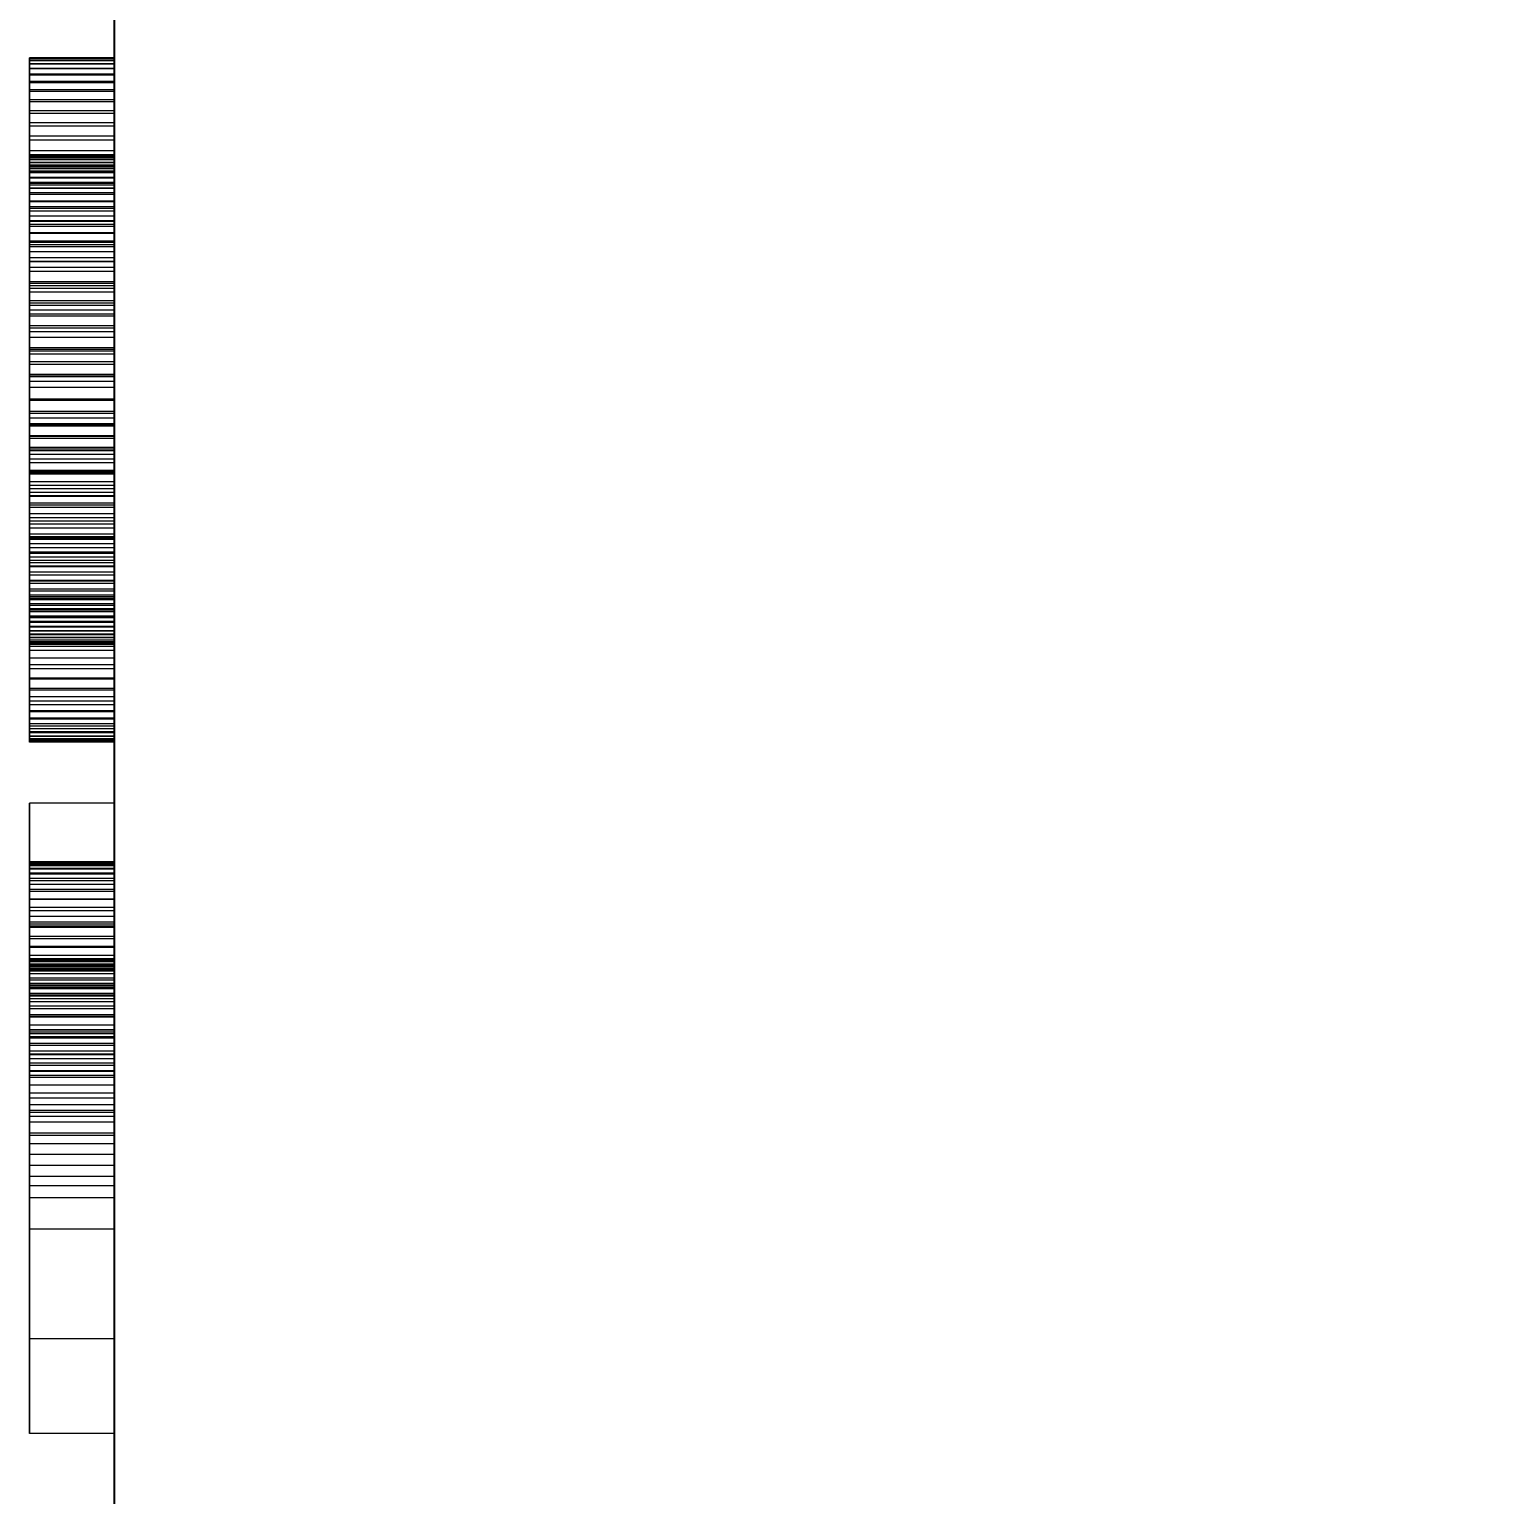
# Model space of a CAD drawing. Header units: millimetres. Extents: x 18 to 1043, y 90 to 420.
# Drawn here: x 272.492 to 275.938, y 167.679 to 171.114 of the extents above; entities that cross this region are included whole.
import ezdxf

# ---------------------------------------------------------------- set-up
doc = ezdxf.new("R2010")
doc.units = ezdxf.units.MM
doc.linetypes.add('WP_HIDDEN', pattern=[2.3, 1.5, -0.8])
for name, color, linetype, lineweight in [('DIMENSIONS', 7, 'CONTINUOUS', 18), ('HIDDEN', 7, 'WP_HIDDEN', 13), ('VISIBLE', 7, 'CONTINUOUS', 25)]:
    doc.layers.add(name, color=color, linetype=linetype, lineweight=lineweight)
doc.styles.add('CJK', font='Arial Unicode.ttf')
doc.styles.add('OpenSansCondensed-Light', font='OpenSansCondensed-Light.ttf')
doc.dimstyles.new('EZDXF', dxfattribs={"dimtxt": 0.25, "dimasz": 0.175, "dimexe": 0.375, "dimexo": 0.125, "dimgap": 0.1, "dimtad": 1, "dimlfac": 100, "dimzin": 12, "dimdsep": 46, "dimtxsty": 'OpenSansCondensed-Light', "dimblk": 'ARCHTICK', "dimcen": 2.5, "dimazin": 3, "dimtfac": 0.5, "dimtmove": 2, "dimatfit": 3})

# ---------------------------------------------------------------- blocks, each defined once
blk = doc.blocks.new('_ARCHTICK')
at = {"color": 0, "linetype": 'BYBLOCK', "const_width": 0.15}
blk.add_lwpolyline([(-0.5, -0.5), (0.5, 0.5)], dxfattribs=at)

msp = doc.modelspace()

# ---------------------------------------------------------------- linework, layer by layer
at = {"layer": 'HIDDEN', "ltscale": 1.538462}
for p, q in [((272.69231, 171.0472), (272.49231, 171.0472)), ((272.49231, 171.0472), (272.49231, 171.04567)), ((272.49231, 171.04559), (272.49231, 171.0472)), ((272.69231, 171.04567), (272.49231, 171.04567)), ((272.49231, 171.04567), (272.49231, 171.04108)), ((272.69231, 171.04559), (272.49231, 171.04559)), ((272.49231, 171.04076), (272.49231, 171.04559)), ((272.69231, 171.04108), (272.49231, 171.04108)), ((272.49231, 171.04108), (272.49231, 171.03344)), ((272.69231, 171.04076), (272.49231, 171.04076)), ((272.49231, 171.03272), (272.49231, 171.04076)), ((272.69231, 171.03344), (272.49231, 171.03344)), ((272.49231, 171.03344), (272.49231, 171.02274)), ((272.69231, 171.03272), (272.49231, 171.03272)), ((272.49231, 171.02146), (272.49231, 171.03272)), ((272.69231, 171.0472), (272.69231, 171.04567)), ((272.69231, 171.04559), (272.69231, 171.0472)), ((272.69231, 171.04567), (272.69231, 171.04108)), ((272.69231, 171.04076), (272.69231, 171.04559)), ((272.69231, 171.04108), (272.69231, 171.03344)), ((272.69231, 171.03272), (272.69231, 171.04076)), ((272.69231, 171.03344), (272.69231, 171.02274)), ((272.69231, 171.02146), (272.69231, 171.03272)), ((272.69231, 171.02274), (272.49231, 171.02274)), ((272.49231, 171.02274), (272.49231, 171.00899)), ((272.69231, 171.02146), (272.49231, 171.02146)), ((272.49231, 171.00698), (272.49231, 171.02146)), ((272.69231, 171.00899), (272.49231, 171.00899)), ((272.49231, 171.00899), (272.49231, 170.99218)), ((272.69231, 171.00698), (272.49231, 171.00698)), ((272.49231, 170.98928), (272.49231, 171.00698)), ((272.69231, 170.99218), (272.49231, 170.99218)), ((272.49231, 170.99218), (272.49231, 170.97231)), ((272.69231, 171.02274), (272.69231, 171.00899)), ((272.69231, 171.00698), (272.69231, 171.02146)), ((272.69231, 171.00899), (272.69231, 170.99218)), ((272.69231, 170.98928), (272.69231, 171.00698)), ((272.69231, 170.99218), (272.69231, 170.97231)), ((272.69231, 170.98928), (272.49231, 170.98928)), ((272.49231, 170.96837), (272.49231, 170.98928)), ((272.69231, 170.97231), (272.49231, 170.97231)), ((272.49231, 170.97231), (272.49231, 170.94938)), ((272.69231, 170.96837), (272.49231, 170.96837)), ((272.49231, 170.94423), (272.49231, 170.96837)), ((272.69231, 170.96837), (272.69231, 170.98928)), ((272.69231, 170.97231), (272.69231, 170.94938)), ((272.69231, 170.94423), (272.69231, 170.96837)), ((272.69231, 170.94938), (272.49231, 170.94938)), ((272.49231, 170.94938), (272.49231, 170.92354)), ((272.69231, 170.94423), (272.49231, 170.94423)), ((272.49231, 170.91715), (272.49231, 170.94423)), ((272.69231, 170.92354), (272.49231, 170.92354)), ((272.49231, 170.92354), (272.49231, 170.89493)), ((272.69231, 170.94938), (272.69231, 170.92354)), ((272.69231, 170.91715), (272.69231, 170.94423)), ((272.69231, 170.92354), (272.69231, 170.89493)), ((272.69231, 170.91715), (272.49231, 170.91715)), ((272.49231, 170.88739), (272.49231, 170.91715)), ((272.69231, 170.89493), (272.49231, 170.89493)), ((272.49231, 170.89493), (272.49231, 170.86355)), ((272.69231, 170.88739), (272.49231, 170.88739)), ((272.49231, 170.85494), (272.49231, 170.88739)), ((272.69231, 170.88739), (272.69231, 170.91715)), ((272.69231, 170.89493), (272.69231, 170.86355)), ((272.69231, 170.85494), (272.69231, 170.88739)), ((272.69231, 170.86355), (272.49231, 170.86355)), ((272.49231, 170.86355), (272.49231, 170.8294)), ((272.69231, 170.85494), (272.49231, 170.85494)), ((272.49231, 170.81982), (272.49231, 170.85494)), ((272.69231, 170.86355), (272.69231, 170.8294)), ((272.69231, 170.81982), (272.69231, 170.85494)), ((272.69231, 170.8294), (272.49231, 170.8294)), ((272.49231, 170.8294), (272.49231, 170.79248)), ((272.49231, 170.78201), (272.49231, 170.81982)), ((272.69231, 170.81982), (272.49231, 170.81982)), ((272.49231, 170.81731), (272.49231, 170.81839)), ((272.49231, 170.81839), (272.49231, 170.81776)), ((272.69231, 170.81839), (272.49231, 170.81839)), ((272.49231, 170.81776), (272.49231, 170.81586)), ((272.69231, 170.81776), (272.49231, 170.81776)), ((272.49231, 170.81406), (272.49231, 170.81731)), ((272.69231, 170.81731), (272.49231, 170.81731)), ((272.69231, 170.8294), (272.69231, 170.79248)), ((272.69231, 170.78201), (272.69231, 170.81982)), ((272.69231, 170.81731), (272.69231, 170.81839)), ((272.69231, 170.81839), (272.69231, 170.81776)), ((272.69231, 170.81776), (272.69231, 170.81586)), ((272.69231, 170.81406), (272.69231, 170.81731)), ((272.49231, 170.81586), (272.49231, 170.8127)), ((272.69231, 170.81586), (272.49231, 170.81586)), ((272.49231, 170.80866), (272.49231, 170.81406)), ((272.69231, 170.81406), (272.49231, 170.81406)), ((272.49231, 170.8127), (272.49231, 170.80827)), ((272.69231, 170.8127), (272.49231, 170.8127)), ((272.49231, 170.80109), (272.49231, 170.80866)), ((272.69231, 170.80866), (272.49231, 170.80866)), ((272.49231, 170.80827), (272.49231, 170.80258)), ((272.69231, 170.80827), (272.49231, 170.80827)), ((272.49231, 170.80258), (272.49231, 170.79562)), ((272.69231, 170.80258), (272.49231, 170.80258)), ((272.49231, 170.79135), (272.49231, 170.80109)), ((272.69231, 170.80109), (272.49231, 170.80109)), ((272.49231, 170.79562), (272.49231, 170.7874)), ((272.69231, 170.79562), (272.49231, 170.79562)), ((272.69231, 170.79248), (272.49231, 170.79248)), ((272.49231, 170.79248), (272.49231, 170.75278)), ((272.49231, 170.77946), (272.49231, 170.79135)), ((272.69231, 170.79135), (272.49231, 170.79135)), ((272.49231, 170.7874), (272.49231, 170.77792)), ((272.69231, 170.7874), (272.49231, 170.7874)), ((272.69231, 170.81586), (272.69231, 170.8127)), ((272.69231, 170.80866), (272.69231, 170.81406)), ((272.69231, 170.8127), (272.69231, 170.80827)), ((272.69231, 170.80109), (272.69231, 170.80866)), ((272.69231, 170.80827), (272.69231, 170.80258)), ((272.69231, 170.80258), (272.69231, 170.79562)), ((272.69231, 170.79135), (272.69231, 170.80109)), ((272.69231, 170.79562), (272.69231, 170.7874)), ((272.69231, 170.79248), (272.69231, 170.75278)), ((272.69231, 170.77946), (272.69231, 170.79135)), ((272.69231, 170.7874), (272.69231, 170.77792)), ((272.49231, 170.74152), (272.49231, 170.78201)), ((272.69231, 170.78201), (272.49231, 170.78201)), ((272.49231, 170.7654), (272.49231, 170.77946)), ((272.69231, 170.77946), (272.49231, 170.77946)), ((272.49231, 170.77792), (272.49231, 170.76717)), ((272.69231, 170.77792), (272.49231, 170.77792)), ((272.49231, 170.76717), (272.49231, 170.75515)), ((272.69231, 170.76717), (272.49231, 170.76717)), ((272.49231, 170.74917), (272.49231, 170.7654)), ((272.69231, 170.7654), (272.49231, 170.7654)), ((272.49231, 170.75515), (272.49231, 170.74187)), ((272.69231, 170.75515), (272.49231, 170.75515)), ((272.69231, 170.75278), (272.49231, 170.75278)), ((272.49231, 170.75278), (272.49231, 170.71032)), ((272.49231, 170.73087), (272.49231, 170.74917)), ((272.69231, 170.74917), (272.49231, 170.74917)), ((272.69231, 170.74152), (272.69231, 170.78201)), ((272.69231, 170.7654), (272.69231, 170.77946)), ((272.69231, 170.77792), (272.69231, 170.76717)), ((272.69231, 170.76717), (272.69231, 170.75515)), ((272.69231, 170.74917), (272.69231, 170.7654)), ((272.69231, 170.75515), (272.69231, 170.74187)), ((272.69231, 170.75278), (272.69231, 170.71032)), ((272.69231, 170.73087), (272.69231, 170.74917)), ((272.49231, 170.74187), (272.49231, 170.72733)), ((272.69231, 170.74187), (272.49231, 170.74187)), ((272.49231, 170.69835), (272.49231, 170.74152)), ((272.69231, 170.74152), (272.49231, 170.74152)), ((272.49231, 170.71056), (272.49231, 170.73087)), ((272.69231, 170.73087), (272.49231, 170.73087)), ((272.49231, 170.72733), (272.49231, 170.71152)), ((272.69231, 170.72733), (272.49231, 170.72733)), ((272.69231, 170.74187), (272.69231, 170.72733)), ((272.69231, 170.69835), (272.69231, 170.74152)), ((272.69231, 170.71056), (272.69231, 170.73087)), ((272.69231, 170.72733), (272.69231, 170.71152)), ((272.49231, 170.71152), (272.49231, 170.69445)), ((272.69231, 170.71152), (272.49231, 170.71152)), ((272.49231, 170.68825), (272.49231, 170.71056)), ((272.69231, 170.71056), (272.49231, 170.71056)), ((272.69231, 170.71032), (272.49231, 170.71032)), ((272.49231, 170.71032), (272.49231, 170.66509)), ((272.49231, 170.6525), (272.49231, 170.69835)), ((272.69231, 170.69835), (272.49231, 170.69835)), ((272.49231, 170.69445), (272.49231, 170.67611)), ((272.69231, 170.69445), (272.49231, 170.69445)), ((272.49231, 170.66394), (272.49231, 170.68825)), ((272.69231, 170.68825), (272.49231, 170.68825)), ((272.69231, 170.71152), (272.69231, 170.69445)), ((272.69231, 170.68825), (272.69231, 170.71056)), ((272.69231, 170.71032), (272.69231, 170.66509)), ((272.69231, 170.6525), (272.69231, 170.69835)), ((272.69231, 170.69445), (272.69231, 170.67611)), ((272.69231, 170.66394), (272.69231, 170.68825)), ((272.49231, 170.67611), (272.49231, 170.65651)), ((272.69231, 170.67611), (272.49231, 170.67611)), ((272.69231, 170.66509), (272.49231, 170.66509)), ((272.49231, 170.66509), (272.49231, 170.61775)), ((272.49231, 170.63763), (272.49231, 170.66394)), ((272.69231, 170.66394), (272.49231, 170.66394)), ((272.49231, 170.65651), (272.49231, 170.63592)), ((272.69231, 170.65651), (272.49231, 170.65651)), ((272.49231, 170.60485), (272.49231, 170.6525)), ((272.69231, 170.6525), (272.49231, 170.6525)), ((272.69231, 170.67611), (272.69231, 170.65651)), ((272.69231, 170.66509), (272.69231, 170.61775)), ((272.69231, 170.63763), (272.69231, 170.66394)), ((272.69231, 170.65651), (272.69231, 170.63592)), ((272.69231, 170.60485), (272.69231, 170.6525)), ((272.49231, 170.60931), (272.49231, 170.63763)), ((272.69231, 170.63763), (272.49231, 170.63763)), ((272.49231, 170.63592), (272.49231, 170.61465)), ((272.69231, 170.63592), (272.49231, 170.63592)), ((272.69231, 170.61775), (272.49231, 170.61775)), ((272.49231, 170.61775), (272.49231, 170.56899)), ((272.49231, 170.61465), (272.49231, 170.59268)), ((272.69231, 170.61465), (272.49231, 170.61465)), ((272.69231, 170.60931), (272.69231, 170.63763)), ((272.69231, 170.63592), (272.69231, 170.61465)), ((272.69231, 170.61775), (272.69231, 170.56899)), ((272.69231, 170.61465), (272.69231, 170.59268)), ((272.49231, 170.579), (272.49231, 170.60931)), ((272.69231, 170.60931), (272.49231, 170.60931)), ((272.49231, 170.55626), (272.49231, 170.60485)), ((272.69231, 170.60485), (272.49231, 170.60485)), ((272.49231, 170.59268), (272.49231, 170.57002)), ((272.69231, 170.59268), (272.49231, 170.59268)), ((272.49231, 170.54668), (272.49231, 170.579)), ((272.69231, 170.579), (272.49231, 170.579)), ((272.69231, 170.579), (272.69231, 170.60931)), ((272.69231, 170.55626), (272.69231, 170.60485)), ((272.69231, 170.59268), (272.69231, 170.57002)), ((272.69231, 170.54668), (272.69231, 170.579)), ((272.49231, 170.57002), (272.49231, 170.54667)), ((272.69231, 170.57002), (272.49231, 170.57002)), ((272.69231, 170.56899), (272.49231, 170.56899)), ((272.49231, 170.56899), (272.49231, 170.51879)), ((272.49231, 170.50674), (272.49231, 170.55626)), ((272.69231, 170.55626), (272.49231, 170.55626)), ((272.49231, 170.51285), (272.49231, 170.54668)), ((272.69231, 170.54668), (272.49231, 170.54668)), ((272.49231, 170.54667), (272.49231, 170.52263)), ((272.69231, 170.54667), (272.49231, 170.54667)), ((272.69231, 170.57002), (272.69231, 170.54667)), ((272.69231, 170.56899), (272.69231, 170.51879)), ((272.69231, 170.50674), (272.69231, 170.55626)), ((272.69231, 170.51285), (272.69231, 170.54668)), ((272.69231, 170.54667), (272.69231, 170.52263)), ((272.49231, 170.52263), (272.49231, 170.49789)), ((272.69231, 170.52263), (272.49231, 170.52263)), ((272.69231, 170.51879), (272.49231, 170.51879)), ((272.49231, 170.51879), (272.49231, 170.46717)), ((272.49231, 170.478), (272.49231, 170.51285)), ((272.69231, 170.51285), (272.49231, 170.51285)), ((272.69231, 170.52263), (272.69231, 170.49789)), ((272.69231, 170.51879), (272.69231, 170.46717)), ((272.69231, 170.478), (272.69231, 170.51285)), ((272.49231, 170.4563), (272.49231, 170.50674)), ((272.69231, 170.50674), (272.49231, 170.50674)), ((272.49231, 170.49789), (272.49231, 170.47246)), ((272.69231, 170.49789), (272.49231, 170.49789)), ((272.49231, 170.44213), (272.49231, 170.478)), ((272.69231, 170.478), (272.49231, 170.478)), ((272.69231, 170.4563), (272.69231, 170.50674)), ((272.69231, 170.49789), (272.69231, 170.47246)), ((272.69231, 170.44213), (272.69231, 170.478)), ((272.49231, 170.47246), (272.49231, 170.44633)), ((272.69231, 170.47246), (272.49231, 170.47246)), ((272.69231, 170.46717), (272.49231, 170.46717)), ((272.49231, 170.46717), (272.49231, 170.41411)), ((272.49231, 170.40492), (272.49231, 170.4563)), ((272.69231, 170.4563), (272.49231, 170.4563)), ((272.49231, 170.44633), (272.49231, 170.41952)), ((272.69231, 170.44633), (272.49231, 170.44633)), ((272.49231, 170.40525), (272.49231, 170.44213)), ((272.69231, 170.44213), (272.49231, 170.44213)), ((272.69231, 170.47246), (272.69231, 170.44633)), ((272.69231, 170.46717), (272.69231, 170.41411)), ((272.69231, 170.40492), (272.69231, 170.4563)), ((272.69231, 170.44633), (272.69231, 170.41952)), ((272.69231, 170.40525), (272.69231, 170.44213)), ((272.49231, 170.41952), (272.49231, 170.39201)), ((272.69231, 170.41952), (272.49231, 170.41952)), ((272.69231, 170.41411), (272.49231, 170.41411)), ((272.49231, 170.41411), (272.49231, 170.35963)), ((272.49231, 170.36734), (272.49231, 170.40525)), ((272.69231, 170.40525), (272.49231, 170.40525)), ((272.49231, 170.35262), (272.49231, 170.40492)), ((272.69231, 170.40492), (272.49231, 170.40492)), ((272.69231, 170.41952), (272.69231, 170.39201)), ((272.69231, 170.41411), (272.69231, 170.35963)), ((272.69231, 170.36734), (272.69231, 170.40525)), ((272.69231, 170.35262), (272.69231, 170.40492)), ((272.49231, 170.39201), (272.49231, 170.36381)), ((272.69231, 170.39201), (272.49231, 170.39201)), ((272.69231, 170.39201), (272.69231, 170.36381)), ((272.49231, 170.32842), (272.49231, 170.36734)), ((272.69231, 170.36734), (272.49231, 170.36734)), ((272.49231, 170.36381), (272.49231, 170.33492)), ((272.69231, 170.36381), (272.49231, 170.36381)), ((272.69231, 170.35963), (272.49231, 170.35963)), ((272.49231, 170.35963), (272.49231, 170.30371)), ((272.49231, 170.29939), (272.49231, 170.35262)), ((272.69231, 170.35262), (272.49231, 170.35262)), ((272.49231, 170.33492), (272.49231, 170.30533)), ((272.69231, 170.33492), (272.49231, 170.33492)), ((272.69231, 170.32842), (272.69231, 170.36734)), ((272.69231, 170.36381), (272.69231, 170.33492)), ((272.69231, 170.35963), (272.69231, 170.30371)), ((272.69231, 170.29939), (272.69231, 170.35262)), ((272.69231, 170.33492), (272.69231, 170.30533)), ((272.49231, 170.28847), (272.49231, 170.32842)), ((272.69231, 170.32842), (272.49231, 170.32842)), ((272.49231, 170.30533), (272.49231, 170.27505)), ((272.69231, 170.30533), (272.49231, 170.30533)), ((272.69231, 170.30371), (272.49231, 170.30371)), ((272.49231, 170.30371), (272.49231, 170.24637)), ((272.69231, 170.28847), (272.69231, 170.32842)), ((272.69231, 170.30533), (272.69231, 170.27505)), ((272.69231, 170.30371), (272.69231, 170.24637)), ((272.49231, 170.24522), (272.49231, 170.29939)), ((272.69231, 170.29939), (272.49231, 170.29939)), ((272.49231, 170.24751), (272.49231, 170.28847)), ((272.69231, 170.28847), (272.49231, 170.28847)), ((272.49231, 170.27505), (272.49231, 170.24408)), ((272.69231, 170.27505), (272.49231, 170.27505)), ((272.69231, 170.24522), (272.69231, 170.29939)), ((272.69231, 170.24751), (272.69231, 170.28847)), ((272.69231, 170.27505), (272.69231, 170.24408)), ((272.49231, 170.21831), (272.49231, 170.24751)), ((272.69231, 170.24751), (272.49231, 170.24751)), ((272.69231, 170.24637), (272.49231, 170.24637)), ((272.49231, 170.24637), (272.49231, 170.20254)), ((272.49231, 170.1868), (272.49231, 170.24522)), ((272.69231, 170.24522), (272.49231, 170.24522)), ((272.49231, 170.24408), (272.49231, 170.21366)), ((272.69231, 170.24408), (272.49231, 170.24408)), ((272.69231, 170.21831), (272.69231, 170.24751)), ((272.69231, 170.24637), (272.69231, 170.20254)), ((272.69231, 170.1868), (272.69231, 170.24522)), ((272.69231, 170.24408), (272.69231, 170.21366)), ((272.49231, 170.18962), (272.49231, 170.21831)), ((272.69231, 170.21831), (272.49231, 170.21831)), ((272.49231, 170.21366), (272.49231, 170.18388)), ((272.69231, 170.21366), (272.49231, 170.21366)), ((272.69231, 170.20254), (272.49231, 170.20254)), ((272.49231, 170.20254), (272.49231, 170.15974)), ((272.69231, 170.18962), (272.69231, 170.21831)), ((272.69231, 170.21366), (272.69231, 170.18388)), ((272.69231, 170.20254), (272.69231, 170.15974)), ((272.49231, 170.16145), (272.49231, 170.18962)), ((272.69231, 170.18962), (272.49231, 170.18962)), ((272.49231, 170.12996), (272.49231, 170.1868)), ((272.69231, 170.1868), (272.49231, 170.1868)), ((272.49231, 170.18388), (272.49231, 170.15476)), ((272.69231, 170.18388), (272.49231, 170.18388)), ((272.69231, 170.16145), (272.69231, 170.18962)), ((272.69231, 170.12996), (272.69231, 170.1868)), ((272.69231, 170.18388), (272.69231, 170.15476)), ((272.49231, 170.13378), (272.49231, 170.16145)), ((272.69231, 170.16145), (272.49231, 170.16145)), ((272.69231, 170.15974), (272.49231, 170.15974)), ((272.49231, 170.15974), (272.49231, 170.11796)), ((272.49231, 170.15476), (272.49231, 170.12628)), ((272.69231, 170.15476), (272.49231, 170.15476)), ((272.49231, 170.10664), (272.49231, 170.13378)), ((272.69231, 170.13378), (272.49231, 170.13378)), ((272.49231, 170.07469), (272.49231, 170.12996)), ((272.69231, 170.12996), (272.49231, 170.12996)), ((272.69231, 170.13378), (272.69231, 170.16145)), ((272.69231, 170.15974), (272.69231, 170.11796)), ((272.69231, 170.15476), (272.69231, 170.12628)), ((272.69231, 170.10664), (272.69231, 170.13378)), ((272.69231, 170.07469), (272.69231, 170.12996)), ((272.49231, 170.12628), (272.49231, 170.09845)), ((272.69231, 170.12628), (272.49231, 170.12628)), ((272.69231, 170.11796), (272.49231, 170.11796)), ((272.49231, 170.11796), (272.49231, 170.07719)), ((272.49231, 170.08001), (272.49231, 170.10664)), ((272.69231, 170.10664), (272.49231, 170.10664)), ((272.49231, 170.09845), (272.49231, 170.07126)), ((272.69231, 170.09845), (272.49231, 170.09845)), ((272.69231, 170.12628), (272.69231, 170.09845)), ((272.69231, 170.11796), (272.69231, 170.07719)), ((272.69231, 170.08001), (272.69231, 170.10664)), ((272.69231, 170.09845), (272.69231, 170.07126)), ((272.49231, 170.05389), (272.49231, 170.08001)), ((272.69231, 170.08001), (272.49231, 170.08001)), ((272.69231, 170.07719), (272.49231, 170.07719)), ((272.49231, 170.07719), (272.49231, 170.03744)), ((272.49231, 170.02099), (272.49231, 170.07469)), ((272.69231, 170.07469), (272.49231, 170.07469)), ((272.49231, 170.07126), (272.49231, 170.04473)), ((272.69231, 170.07126), (272.49231, 170.07126)), ((272.69231, 170.05389), (272.69231, 170.08001)), ((272.69231, 170.07719), (272.69231, 170.03744)), ((272.69231, 170.02099), (272.69231, 170.07469)), ((272.69231, 170.07126), (272.69231, 170.04473)), ((272.49231, 170.02828), (272.49231, 170.05389)), ((272.69231, 170.05389), (272.49231, 170.05389)), ((272.49231, 170.04473), (272.49231, 170.01884)), ((272.69231, 170.04473), (272.49231, 170.04473)), ((272.69231, 170.03744), (272.49231, 170.03744)), ((272.49231, 170.03744), (272.49231, 169.99872)), ((272.49231, 170.00319), (272.49231, 170.02828)), ((272.69231, 170.02828), (272.49231, 170.02828)), ((272.69231, 170.02828), (272.69231, 170.05389)), ((272.69231, 170.04473), (272.69231, 170.01884)), ((272.69231, 170.03744), (272.69231, 169.99872)), ((272.69231, 170.00319), (272.69231, 170.02828)), ((272.49231, 169.96886), (272.49231, 170.02099)), ((272.69231, 170.02099), (272.49231, 170.02099)), ((272.49231, 170.01884), (272.49231, 169.99361)), ((272.69231, 170.01884), (272.49231, 170.01884)), ((272.49231, 169.97861), (272.49231, 170.00319)), ((272.69231, 170.00319), (272.49231, 170.00319)), ((272.69231, 169.99872), (272.49231, 169.99872)), ((272.49231, 169.99872), (272.49231, 169.96101)), ((272.49231, 169.99361), (272.49231, 169.96902)), ((272.69231, 169.99361), (272.49231, 169.99361)), ((272.69231, 169.96886), (272.69231, 170.02099)), ((272.69231, 170.01884), (272.69231, 169.99361)), ((272.69231, 169.97861), (272.69231, 170.00319)), ((272.69231, 169.99872), (272.69231, 169.96101)), ((272.69231, 169.99361), (272.69231, 169.96902)), ((272.49231, 169.95455), (272.49231, 169.97861)), ((272.69231, 169.97861), (272.49231, 169.97861)), ((272.49231, 169.96902), (272.49231, 169.94507)), ((272.69231, 169.96902), (272.49231, 169.96902)), ((272.49231, 169.91831), (272.49231, 169.96886)), ((272.69231, 169.96886), (272.49231, 169.96886)), ((272.69231, 169.96101), (272.49231, 169.96101)), ((272.49231, 169.96101), (272.49231, 169.92432)), ((272.69231, 169.95455), (272.69231, 169.97861)), ((272.69231, 169.96902), (272.69231, 169.94507)), ((272.69231, 169.91831), (272.69231, 169.96886)), ((272.69231, 169.96101), (272.69231, 169.92432)), ((272.49231, 169.931), (272.49231, 169.95455)), ((272.69231, 169.95455), (272.49231, 169.95455)), ((272.49231, 169.94507), (272.49231, 169.92178)), ((272.69231, 169.94507), (272.49231, 169.94507)), ((272.49231, 169.90797), (272.49231, 169.931)), ((272.69231, 169.931), (272.49231, 169.931)), ((272.69231, 169.92432), (272.49231, 169.92432)), ((272.49231, 169.92432), (272.49231, 169.88865)), ((272.49231, 169.92178), (272.49231, 169.89913)), ((272.69231, 169.92178), (272.49231, 169.92178)), ((272.69231, 169.931), (272.69231, 169.95455)), ((272.69231, 169.94507), (272.69231, 169.92178)), ((272.69231, 169.90797), (272.69231, 169.931)), ((272.69231, 169.92432), (272.69231, 169.88865)), ((272.69231, 169.92178), (272.69231, 169.89913)), ((272.49231, 169.86933), (272.49231, 169.91831)), ((272.69231, 169.91831), (272.49231, 169.91831)), ((272.49231, 169.88545), (272.49231, 169.90797)), ((272.69231, 169.90797), (272.49231, 169.90797)), ((272.49231, 169.89913), (272.49231, 169.87713)), ((272.69231, 169.89913), (272.49231, 169.89913)), ((272.69231, 169.88865), (272.49231, 169.88865)), ((272.49231, 169.88865), (272.49231, 169.85399)), ((272.69231, 169.86933), (272.69231, 169.91831)), ((272.69231, 169.88545), (272.69231, 169.90797)), ((272.69231, 169.89913), (272.69231, 169.87713)), ((272.69231, 169.88865), (272.69231, 169.85399)), ((272.49231, 169.86344), (272.49231, 169.88545)), ((272.69231, 169.88545), (272.49231, 169.88545)), ((272.49231, 169.87713), (272.49231, 169.85578)), ((272.69231, 169.87713), (272.49231, 169.87713)), ((272.49231, 169.82192), (272.49231, 169.86933)), ((272.69231, 169.86933), (272.49231, 169.86933)), ((272.49231, 169.84195), (272.49231, 169.86344)), ((272.69231, 169.86344), (272.49231, 169.86344)), ((272.49231, 169.85578), (272.49231, 169.83508)), ((272.69231, 169.85578), (272.49231, 169.85578)), ((272.69231, 169.85399), (272.49231, 169.85399)), ((272.49231, 169.85399), (272.49231, 169.82036)), ((272.69231, 169.86344), (272.69231, 169.88545)), ((272.69231, 169.87713), (272.69231, 169.85578)), ((272.69231, 169.82192), (272.69231, 169.86933)), ((272.69231, 169.84195), (272.69231, 169.86344)), ((272.69231, 169.85578), (272.69231, 169.83508)), ((272.69231, 169.85399), (272.69231, 169.82036)), ((272.49231, 169.82137), (272.49231, 169.84195)), ((272.69231, 169.84195), (272.49231, 169.84195)), ((272.49231, 169.83508), (272.49231, 169.81534)), ((272.69231, 169.83508), (272.49231, 169.83508)), ((272.49231, 169.77672), (272.49231, 169.82192)), ((272.69231, 169.82192), (272.49231, 169.82192)), ((272.49231, 169.80213), (272.49231, 169.82137)), ((272.69231, 169.82137), (272.49231, 169.82137)), ((272.69231, 169.82036), (272.49231, 169.82036)), ((272.49231, 169.82036), (272.49231, 169.78775)), ((272.69231, 169.82137), (272.69231, 169.84195)), ((272.69231, 169.83508), (272.69231, 169.81534)), ((272.69231, 169.77672), (272.69231, 169.82192)), ((272.69231, 169.80213), (272.69231, 169.82137)), ((272.69231, 169.82036), (272.69231, 169.78775)), ((272.49231, 169.81534), (272.49231, 169.79687)), ((272.69231, 169.81534), (272.49231, 169.81534)), ((272.49231, 169.78421), (272.49231, 169.80213)), ((272.69231, 169.80213), (272.49231, 169.80213)), ((272.49231, 169.79687), (272.49231, 169.77968)), ((272.69231, 169.79687), (272.49231, 169.79687)), ((272.69231, 169.78775), (272.49231, 169.78775)), ((272.49231, 169.78775), (272.49231, 169.75615)), ((272.49231, 169.76762), (272.49231, 169.78421)), ((272.69231, 169.78421), (272.49231, 169.78421)), ((272.69231, 169.81534), (272.69231, 169.79687)), ((272.69231, 169.78421), (272.69231, 169.80213)), ((272.69231, 169.79687), (272.69231, 169.77968)), ((272.69231, 169.78775), (272.69231, 169.75615)), ((272.69231, 169.76762), (272.69231, 169.78421)), ((272.49231, 169.77968), (272.49231, 169.76376)), ((272.69231, 169.77968), (272.49231, 169.77968)), ((272.49231, 169.73433), (272.49231, 169.77672)), ((272.69231, 169.77672), (272.49231, 169.77672)), ((272.49231, 169.75235), (272.49231, 169.76762)), ((272.69231, 169.76762), (272.49231, 169.76762)), ((272.49231, 169.76376), (272.49231, 169.74911)), ((272.69231, 169.76376), (272.49231, 169.76376)), ((272.69231, 169.75615), (272.49231, 169.75615)), ((272.49231, 169.75615), (272.49231, 169.72557)), ((272.49231, 169.73842), (272.49231, 169.75235)), ((272.69231, 169.75235), (272.49231, 169.75235)), ((272.49231, 169.74911), (272.49231, 169.73574)), ((272.69231, 169.74911), (272.49231, 169.74911)), ((272.69231, 169.77968), (272.69231, 169.76376)), ((272.69231, 169.73433), (272.69231, 169.77672)), ((272.69231, 169.75235), (272.69231, 169.76762)), ((272.69231, 169.76376), (272.69231, 169.74911)), ((272.69231, 169.75615), (272.69231, 169.72557)), ((272.69231, 169.73842), (272.69231, 169.75235)), ((272.69231, 169.74911), (272.69231, 169.73574)), ((272.49231, 169.72581), (272.49231, 169.73842)), ((272.69231, 169.73842), (272.49231, 169.73842)), ((272.49231, 169.73574), (272.49231, 169.72364)), ((272.69231, 169.73574), (272.49231, 169.73574)), ((272.49231, 169.69477), (272.49231, 169.73433)), ((272.69231, 169.73433), (272.49231, 169.73433)), ((272.49231, 169.71453), (272.49231, 169.72581)), ((272.69231, 169.72581), (272.49231, 169.72581)), ((272.69231, 169.72557), (272.49231, 169.72557)), ((272.49231, 169.72557), (272.49231, 169.69602)), ((272.49231, 169.72364), (272.49231, 169.71281)), ((272.69231, 169.72364), (272.49231, 169.72364)), ((272.69231, 169.72581), (272.69231, 169.73842)), ((272.69231, 169.73574), (272.69231, 169.72364)), ((272.69231, 169.69477), (272.69231, 169.73433)), ((272.69231, 169.71453), (272.69231, 169.72581)), ((272.69231, 169.72557), (272.69231, 169.69602)), ((272.69231, 169.72364), (272.69231, 169.71281)), ((272.49231, 169.70457), (272.49231, 169.71453)), ((272.69231, 169.71453), (272.49231, 169.71453)), ((272.49231, 169.71281), (272.49231, 169.70326)), ((272.69231, 169.71281), (272.49231, 169.71281)), ((272.49231, 169.69595), (272.49231, 169.70457)), ((272.69231, 169.70457), (272.49231, 169.70457)), ((272.49231, 169.70326), (272.49231, 169.69498)), ((272.69231, 169.70326), (272.49231, 169.70326)), ((272.69231, 169.69602), (272.49231, 169.69602)), ((272.49231, 169.69602), (272.49231, 169.66748)), ((272.49231, 169.68865), (272.49231, 169.69595)), ((272.69231, 169.69595), (272.49231, 169.69595)), ((272.49231, 169.69498), (272.49231, 169.68798)), ((272.69231, 169.69498), (272.49231, 169.69498)), ((272.49231, 169.65804), (272.49231, 169.69477)), ((272.69231, 169.69477), (272.49231, 169.69477)), ((272.49231, 169.68267), (272.49231, 169.68865)), ((272.69231, 169.68865), (272.49231, 169.68865)), ((272.49231, 169.68798), (272.49231, 169.68224)), ((272.69231, 169.68798), (272.49231, 169.68798)), ((272.49231, 169.67803), (272.49231, 169.68267)), ((272.69231, 169.68267), (272.49231, 169.68267)), ((272.49231, 169.68224), (272.49231, 169.67779)), ((272.69231, 169.68224), (272.49231, 169.68224)), ((272.69231, 169.70457), (272.69231, 169.71453)), ((272.69231, 169.71281), (272.69231, 169.70326)), ((272.69231, 169.69595), (272.69231, 169.70457)), ((272.69231, 169.70326), (272.69231, 169.69498)), ((272.69231, 169.69602), (272.69231, 169.66748)), ((272.69231, 169.68865), (272.69231, 169.69595)), ((272.69231, 169.69498), (272.69231, 169.68798)), ((272.69231, 169.65804), (272.69231, 169.69477)), ((272.69231, 169.68267), (272.69231, 169.68865)), ((272.69231, 169.68798), (272.69231, 169.68224)), ((272.69231, 169.67803), (272.69231, 169.68267)), ((272.69231, 169.68224), (272.69231, 169.67779)), ((272.49231, 169.67471), (272.49231, 169.67803)), ((272.69231, 169.67803), (272.49231, 169.67803)), ((272.49231, 169.67779), (272.49231, 169.6746)), ((272.69231, 169.67779), (272.49231, 169.67779)), ((272.49231, 169.67272), (272.49231, 169.67471)), ((272.69231, 169.67471), (272.49231, 169.67471)), ((272.49231, 169.6746), (272.49231, 169.67269)), ((272.69231, 169.6746), (272.49231, 169.6746)), ((272.49231, 169.67205), (272.49231, 169.67272)), ((272.69231, 169.67272), (272.49231, 169.67272)), ((272.49231, 169.67269), (272.49231, 169.67205)), ((272.69231, 169.67269), (272.49231, 169.67269)), ((272.69231, 169.67205), (272.49231, 169.67205)), ((272.69231, 169.66748), (272.49231, 169.66748)), ((272.49231, 169.66748), (272.49231, 169.64033)), ((272.49231, 169.62413), (272.49231, 169.65804)), ((272.69231, 169.65804), (272.49231, 169.65804)), ((272.69231, 169.67471), (272.69231, 169.67803)), ((272.69231, 169.67779), (272.69231, 169.6746)), ((272.69231, 169.67272), (272.69231, 169.67471)), ((272.69231, 169.6746), (272.69231, 169.67269)), ((272.69231, 169.67205), (272.69231, 169.67272)), ((272.69231, 169.67269), (272.69231, 169.67205)), ((272.69231, 169.66748), (272.69231, 169.64033)), ((272.69231, 169.62413), (272.69231, 169.65804)), ((272.69231, 169.64033), (272.49231, 169.64033)), ((272.49231, 169.64033), (272.49231, 169.61492)), ((272.49231, 169.59304), (272.49231, 169.62413)), ((272.69231, 169.62413), (272.49231, 169.62413)), ((272.69231, 169.61492), (272.49231, 169.61492)), ((272.49231, 169.61492), (272.49231, 169.59127)), ((272.69231, 169.64033), (272.69231, 169.61492)), ((272.69231, 169.59304), (272.69231, 169.62413)), ((272.69231, 169.61492), (272.69231, 169.59127)), ((272.49231, 169.56478), (272.49231, 169.59304)), ((272.69231, 169.59304), (272.49231, 169.59304)), ((272.69231, 169.59127), (272.49231, 169.59127)), ((272.49231, 169.59127), (272.49231, 169.56938)), ((272.69231, 169.56478), (272.69231, 169.59304)), ((272.69231, 169.59127), (272.69231, 169.56938)), ((272.69231, 169.56938), (272.49231, 169.56938)), ((272.49231, 169.56938), (272.49231, 169.54923)), ((272.49231, 169.53935), (272.49231, 169.56478)), ((272.69231, 169.56478), (272.49231, 169.56478)), ((272.69231, 169.54923), (272.49231, 169.54923)), ((272.49231, 169.54923), (272.49231, 169.53084)), ((272.69231, 169.56938), (272.69231, 169.54923)), ((272.69231, 169.53935), (272.69231, 169.56478)), ((272.69231, 169.54923), (272.69231, 169.53084)), ((272.49231, 169.51682), (272.49231, 169.53935)), ((272.69231, 169.53935), (272.49231, 169.53935)), ((272.69231, 169.53084), (272.49231, 169.53084)), ((272.49231, 169.53084), (272.49231, 169.51419)), ((272.49231, 169.4973), (272.49231, 169.51682)), ((272.69231, 169.51682), (272.49231, 169.51682)), ((272.69231, 169.51419), (272.49231, 169.51419)), ((272.49231, 169.51419), (272.49231, 169.4993)), ((272.69231, 169.51682), (272.69231, 169.53935)), ((272.69231, 169.53084), (272.69231, 169.51419)), ((272.69231, 169.4973), (272.69231, 169.51682)), ((272.69231, 169.51419), (272.69231, 169.4993)), ((272.69231, 169.4993), (272.49231, 169.4993)), ((272.49231, 169.4993), (272.49231, 169.48617)), ((272.49231, 169.48078), (272.49231, 169.4973)), ((272.69231, 169.4973), (272.49231, 169.4973)), ((272.69231, 169.48617), (272.49231, 169.48617)), ((272.49231, 169.48617), (272.49231, 169.47478)), ((272.49231, 169.46727), (272.49231, 169.48078)), ((272.69231, 169.48078), (272.49231, 169.48078)), ((272.69231, 169.47478), (272.49231, 169.47478)), ((272.49231, 169.47478), (272.49231, 169.46514)), ((272.69231, 169.4993), (272.69231, 169.48617)), ((272.69231, 169.48078), (272.69231, 169.4973)), ((272.69231, 169.48617), (272.69231, 169.47478)), ((272.69231, 169.46727), (272.69231, 169.48078)), ((272.69231, 169.47478), (272.69231, 169.46514)), ((272.49231, 169.45676), (272.49231, 169.46727)), ((272.69231, 169.46727), (272.49231, 169.46727)), ((272.69231, 169.46514), (272.49231, 169.46514)), ((272.49231, 169.46514), (272.49231, 169.45726)), ((272.69231, 169.45726), (272.49231, 169.45726)), ((272.49231, 169.45726), (272.49231, 169.45113)), ((272.49231, 169.44925), (272.49231, 169.45676)), ((272.69231, 169.45676), (272.49231, 169.45676)), ((272.69231, 169.45113), (272.49231, 169.45113)), ((272.49231, 169.45113), (272.49231, 169.44675)), ((272.49231, 169.44475), (272.49231, 169.44925)), ((272.69231, 169.44925), (272.49231, 169.44925)), ((272.69231, 169.44675), (272.49231, 169.44675)), ((272.49231, 169.44675), (272.49231, 169.44412)), ((272.49231, 169.44325), (272.49231, 169.44475)), ((272.69231, 169.44475), (272.49231, 169.44475)), ((272.69231, 169.44412), (272.49231, 169.44412)), ((272.49231, 169.44412), (272.49231, 169.44325)), ((272.69231, 169.44325), (272.49231, 169.44325)), ((272.69231, 169.45676), (272.69231, 169.46727)), ((272.69231, 169.46514), (272.69231, 169.45726)), ((272.69231, 169.45726), (272.69231, 169.45113)), ((272.69231, 169.44925), (272.69231, 169.45676)), ((272.69231, 169.45113), (272.69231, 169.44675)), ((272.69231, 169.44475), (272.69231, 169.44925)), ((272.69231, 169.44675), (272.69231, 169.44412)), ((272.69231, 169.44325), (272.69231, 169.44475)), ((272.69231, 169.44412), (272.69231, 169.44325)), ((272.49231, 169.02109), (272.49231, 169.30024)), ((272.69231, 169.30024), (272.49231, 169.30024)), ((272.49231, 169.30024), (272.49231, 169.00851)), ((272.69231, 169.30024), (272.69231, 169.00851)), ((272.69231, 169.02109), (272.69231, 169.30024)), ((272.69231, 169.16295), (272.49231, 169.16295)), ((272.49231, 169.16295), (272.49231, 169.16186)), ((272.49231, 169.16115), (272.49231, 169.16295)), ((272.69231, 169.16186), (272.49231, 169.16186)), ((272.49231, 169.16186), (272.49231, 169.15859)), ((272.69231, 169.16115), (272.49231, 169.16115)), ((272.49231, 169.15573), (272.49231, 169.16115)), ((272.69231, 169.15859), (272.49231, 169.15859)), ((272.49231, 169.15859), (272.49231, 169.15314)), ((272.69231, 169.15573), (272.49231, 169.15573)), ((272.49231, 169.14671), (272.49231, 169.15573)), ((272.69231, 169.15314), (272.49231, 169.15314)), ((272.49231, 169.15314), (272.49231, 169.14551)), ((272.69231, 169.14671), (272.49231, 169.14671)), ((272.49231, 169.13407), (272.49231, 169.14671)), ((272.69231, 169.14551), (272.49231, 169.14551)), ((272.49231, 169.14551), (272.49231, 169.13569)), ((272.69231, 169.13569), (272.49231, 169.13569)), ((272.49231, 169.13569), (272.49231, 169.1237)), ((272.69231, 169.13407), (272.49231, 169.13407)), ((272.49231, 169.11782), (272.49231, 169.13407)), ((272.69231, 169.16295), (272.69231, 169.16186)), ((272.69231, 169.16115), (272.69231, 169.16295)), ((272.69231, 169.16186), (272.69231, 169.15859)), ((272.69231, 169.15573), (272.69231, 169.16115)), ((272.69231, 169.15859), (272.69231, 169.15314)), ((272.69231, 169.14671), (272.69231, 169.15573)), ((272.69231, 169.15314), (272.69231, 169.14551)), ((272.69231, 169.13407), (272.69231, 169.14671)), ((272.69231, 169.14551), (272.69231, 169.13569)), ((272.69231, 169.13569), (272.69231, 169.1237)), ((272.69231, 169.11782), (272.69231, 169.13407)), ((272.69231, 169.1237), (272.49231, 169.1237)), ((272.49231, 169.1237), (272.49231, 169.10952)), ((272.69231, 169.11782), (272.49231, 169.11782)), ((272.49231, 169.09796), (272.49231, 169.11782)), ((272.69231, 169.10952), (272.49231, 169.10952)), ((272.49231, 169.10952), (272.49231, 169.09317)), ((272.69231, 169.09796), (272.49231, 169.09796)), ((272.49231, 169.07449), (272.49231, 169.09796)), ((272.69231, 169.1237), (272.69231, 169.10952)), ((272.69231, 169.09796), (272.69231, 169.11782)), ((272.69231, 169.10952), (272.69231, 169.09317)), ((272.69231, 169.07449), (272.69231, 169.09796)), ((272.69231, 169.09317), (272.49231, 169.09317)), ((272.49231, 169.09317), (272.49231, 169.07499)), ((272.69231, 169.07499), (272.49231, 169.07499)), ((272.49231, 169.07499), (272.49231, 169.05534)), ((272.69231, 169.07449), (272.49231, 169.07449)), ((272.49231, 169.04741), (272.49231, 169.07449)), ((272.69231, 169.09317), (272.69231, 169.07499)), ((272.69231, 169.07499), (272.69231, 169.05534)), ((272.69231, 169.04741), (272.69231, 169.07449)), ((272.69231, 169.05534), (272.49231, 169.05534)), ((272.49231, 169.05534), (272.49231, 169.03423)), ((272.69231, 169.04741), (272.49231, 169.04741)), ((272.49231, 169.01655), (272.49231, 169.04741)), ((272.69231, 169.03423), (272.49231, 169.03423)), ((272.49231, 169.03423), (272.49231, 169.01165)), ((272.69231, 169.05534), (272.69231, 169.03423)), ((272.69231, 169.01655), (272.69231, 169.04741)), ((272.69231, 169.03423), (272.69231, 169.01165)), ((272.49231, 168.79915), (272.49231, 169.02109)), ((272.69231, 169.02109), (272.49231, 169.02109)), ((272.69231, 169.01655), (272.49231, 169.01655)), ((272.49231, 168.98177), (272.49231, 169.01655)), ((272.69231, 169.01165), (272.49231, 169.01165)), ((272.49231, 169.01165), (272.49231, 168.98761)), ((272.69231, 169.00851), (272.49231, 169.00851)), ((272.49231, 169.00851), (272.49231, 168.96439)), ((272.69231, 168.79915), (272.69231, 169.02109)), ((272.69231, 168.98177), (272.69231, 169.01655)), ((272.69231, 169.01165), (272.69231, 168.98761)), ((272.69231, 169.00851), (272.69231, 168.96439)), ((272.69231, 168.98761), (272.49231, 168.98761)), ((272.49231, 168.98761), (272.49231, 168.9621)), ((272.49231, 168.94305), (272.49231, 168.98177)), ((272.69231, 168.98177), (272.49231, 168.98177)), ((272.69231, 168.96439), (272.49231, 168.96439)), ((272.49231, 168.96439), (272.49231, 168.91899)), ((272.69231, 168.9621), (272.49231, 168.9621)), ((272.49231, 168.9621), (272.49231, 168.93513)), ((272.69231, 168.98761), (272.69231, 168.9621)), ((272.69231, 168.94305), (272.69231, 168.98177)), ((272.69231, 168.96439), (272.69231, 168.91899)), ((272.69231, 168.9621), (272.69231, 168.93513)), ((272.49231, 168.9004), (272.49231, 168.94305)), ((272.69231, 168.94305), (272.49231, 168.94305)), ((272.69231, 168.93513), (272.49231, 168.93513)), ((272.49231, 168.93513), (272.49231, 168.90669)), ((272.49231, 168.9328), (272.49231, 168.93415)), ((272.49231, 168.93415), (272.49231, 168.93345)), ((272.69231, 168.93415), (272.49231, 168.93415)), ((272.49231, 168.93345), (272.49231, 168.93136)), ((272.69231, 168.93345), (272.49231, 168.93345)), ((272.49231, 168.92875), (272.49231, 168.9328)), ((272.69231, 168.9328), (272.49231, 168.9328)), ((272.49231, 168.93136), (272.49231, 168.92787)), ((272.69231, 168.93136), (272.49231, 168.93136)), ((272.49231, 168.922), (272.49231, 168.92875)), ((272.69231, 168.92875), (272.49231, 168.92875)), ((272.49231, 168.92787), (272.49231, 168.92299)), ((272.69231, 168.92787), (272.49231, 168.92787)), ((272.49231, 168.92299), (272.49231, 168.91672)), ((272.69231, 168.92299), (272.49231, 168.92299)), ((272.49231, 168.91255), (272.49231, 168.922)), ((272.69231, 168.922), (272.49231, 168.922)), ((272.69231, 168.9004), (272.69231, 168.94305)), ((272.69231, 168.93513), (272.69231, 168.90669)), ((272.69231, 168.9328), (272.69231, 168.93415)), ((272.69231, 168.93415), (272.69231, 168.93345)), ((272.69231, 168.93345), (272.69231, 168.93136)), ((272.69231, 168.92875), (272.69231, 168.9328)), ((272.69231, 168.93136), (272.69231, 168.92787)), ((272.69231, 168.922), (272.69231, 168.92875)), ((272.69231, 168.92787), (272.69231, 168.92299)), ((272.69231, 168.92299), (272.69231, 168.91672)), ((272.69231, 168.91255), (272.69231, 168.922)), ((272.69231, 168.91899), (272.49231, 168.91899)), ((272.49231, 168.91899), (272.49231, 168.8723)), ((272.49231, 168.91672), (272.49231, 168.90905)), ((272.69231, 168.91672), (272.49231, 168.91672)), ((272.49231, 168.9004), (272.49231, 168.91255)), ((272.69231, 168.91255), (272.49231, 168.91255)), ((272.49231, 168.90905), (272.49231, 168.89998)), ((272.69231, 168.90905), (272.49231, 168.90905)), ((272.69231, 168.90669), (272.49231, 168.90669)), ((272.49231, 168.90669), (272.49231, 168.87583)), ((272.49231, 168.85381), (272.49231, 168.9004)), ((272.69231, 168.9004), (272.49231, 168.9004)), ((272.49231, 168.88556), (272.49231, 168.9004)), ((272.69231, 168.9004), (272.49231, 168.9004)), ((272.49231, 168.89998), (272.49231, 168.88953)), ((272.69231, 168.89998), (272.49231, 168.89998)), ((272.49231, 168.88953), (272.49231, 168.87773)), ((272.69231, 168.88953), (272.49231, 168.88953)), ((272.69231, 168.91899), (272.69231, 168.8723)), ((272.69231, 168.91672), (272.69231, 168.90905)), ((272.69231, 168.9004), (272.69231, 168.91255)), ((272.69231, 168.90905), (272.69231, 168.89998)), ((272.69231, 168.90669), (272.69231, 168.87583)), ((272.69231, 168.85381), (272.69231, 168.9004)), ((272.69231, 168.88556), (272.69231, 168.9004)), ((272.69231, 168.89998), (272.69231, 168.88953)), ((272.69231, 168.88953), (272.69231, 168.87773)), ((272.49231, 168.86801), (272.49231, 168.88556)), ((272.69231, 168.88556), (272.49231, 168.88556)), ((272.49231, 168.87773), (272.49231, 168.86464)), ((272.69231, 168.87773), (272.49231, 168.87773)), ((272.69231, 168.87583), (272.49231, 168.87583)), ((272.49231, 168.87583), (272.49231, 168.84162)), ((272.69231, 168.8723), (272.49231, 168.8723)), ((272.49231, 168.8723), (272.49231, 168.84847)), ((272.49231, 168.84777), (272.49231, 168.86801)), ((272.69231, 168.86801), (272.49231, 168.86801)), ((272.49231, 168.86464), (272.49231, 168.85027)), ((272.69231, 168.86464), (272.49231, 168.86464)), ((272.49231, 168.8033), (272.49231, 168.85381)), ((272.69231, 168.85381), (272.49231, 168.85381)), ((272.69231, 168.86801), (272.69231, 168.88556)), ((272.69231, 168.87773), (272.69231, 168.86464)), ((272.69231, 168.87583), (272.69231, 168.84162)), ((272.69231, 168.8723), (272.69231, 168.84847)), ((272.69231, 168.84777), (272.69231, 168.86801)), ((272.69231, 168.86464), (272.69231, 168.85027)), ((272.69231, 168.8033), (272.69231, 168.85381)), ((272.49231, 168.85027), (272.49231, 168.83461)), ((272.69231, 168.85027), (272.49231, 168.85027)), ((272.69231, 168.84847), (272.49231, 168.84847)), ((272.49231, 168.84847), (272.49231, 168.82432)), ((272.49231, 168.82461), (272.49231, 168.84777)), ((272.69231, 168.84777), (272.49231, 168.84777)), ((272.69231, 168.84162), (272.49231, 168.84162)), ((272.49231, 168.84162), (272.49231, 168.80405)), ((272.49231, 168.83461), (272.49231, 168.81767)), ((272.69231, 168.83461), (272.49231, 168.83461)), ((272.49231, 168.79833), (272.49231, 168.82461)), ((272.69231, 168.82461), (272.49231, 168.82461)), ((272.69231, 168.82432), (272.49231, 168.82432)), ((272.49231, 168.82432), (272.49231, 168.79879)), ((272.69231, 168.85027), (272.69231, 168.83461)), ((272.69231, 168.84847), (272.69231, 168.82432)), ((272.69231, 168.82461), (272.69231, 168.84777)), ((272.69231, 168.84162), (272.69231, 168.80405)), ((272.69231, 168.83461), (272.69231, 168.81767)), ((272.69231, 168.79833), (272.69231, 168.82461)), ((272.69231, 168.82432), (272.69231, 168.79879)), ((272.49231, 168.81767), (272.49231, 168.79943)), ((272.69231, 168.81767), (272.49231, 168.81767)), ((272.69231, 168.80405), (272.49231, 168.80405)), ((272.49231, 168.80405), (272.49231, 168.76311)), ((272.49231, 168.74885), (272.49231, 168.8033)), ((272.69231, 168.8033), (272.49231, 168.8033)), ((272.49231, 168.79943), (272.49231, 168.77991)), ((272.69231, 168.79943), (272.49231, 168.79943)), ((272.49231, 168.75267), (272.49231, 168.79915)), ((272.69231, 168.79915), (272.49231, 168.79915)), ((272.69231, 168.79879), (272.49231, 168.79879)), ((272.49231, 168.79879), (272.49231, 168.76797)), ((272.49231, 168.76891), (272.49231, 168.79833)), ((272.69231, 168.79833), (272.49231, 168.79833)), ((272.69231, 168.81767), (272.69231, 168.79943)), ((272.69231, 168.80405), (272.69231, 168.76311)), ((272.69231, 168.74885), (272.69231, 168.8033)), ((272.69231, 168.79943), (272.69231, 168.77991)), ((272.69231, 168.75267), (272.69231, 168.79915)), ((272.69231, 168.79879), (272.69231, 168.76797)), ((272.69231, 168.76891), (272.69231, 168.79833)), ((272.49231, 168.77991), (272.49231, 168.75911)), ((272.69231, 168.77991), (272.49231, 168.77991)), ((272.49231, 168.73637), (272.49231, 168.76891)), ((272.69231, 168.76891), (272.49231, 168.76891)), ((272.69231, 168.76797), (272.49231, 168.76797)), ((272.49231, 168.76797), (272.49231, 168.73186)), ((272.69231, 168.76311), (272.49231, 168.76311)), ((272.49231, 168.76311), (272.49231, 168.71881)), ((272.49231, 168.75911), (272.49231, 168.73662)), ((272.69231, 168.75911), (272.49231, 168.75911)), ((272.49231, 168.71048), (272.49231, 168.75267)), ((272.69231, 168.75267), (272.49231, 168.75267)), ((272.69231, 168.77991), (272.69231, 168.75911)), ((272.69231, 168.73637), (272.69231, 168.76891)), ((272.69231, 168.76797), (272.69231, 168.73186)), ((272.69231, 168.76311), (272.69231, 168.71881)), ((272.69231, 168.75911), (272.69231, 168.73662)), ((272.69231, 168.71048), (272.69231, 168.75267)), ((272.49231, 168.69046), (272.49231, 168.74885)), ((272.69231, 168.74885), (272.49231, 168.74885)), ((272.49231, 168.73662), (272.49231, 168.71206)), ((272.69231, 168.73662), (272.49231, 168.73662)), ((272.49231, 168.7007), (272.49231, 168.73637)), ((272.69231, 168.73637), (272.49231, 168.73637)), ((272.69231, 168.73186), (272.49231, 168.73186)), ((272.49231, 168.73186), (272.49231, 168.69046)), ((272.69231, 168.71881), (272.49231, 168.71881)), ((272.49231, 168.71881), (272.49231, 168.67116)), ((272.69231, 168.69046), (272.69231, 168.74885)), ((272.69231, 168.73662), (272.69231, 168.71206)), ((272.69231, 168.7007), (272.69231, 168.73637)), ((272.69231, 168.73186), (272.69231, 168.69046)), ((272.69231, 168.71881), (272.69231, 168.67116)), ((272.49231, 168.71206), (272.49231, 168.68542)), ((272.69231, 168.71206), (272.49231, 168.71206)), ((272.49231, 168.67259), (272.49231, 168.71048)), ((272.69231, 168.71048), (272.49231, 168.71048)), ((272.49231, 168.6619), (272.49231, 168.7007)), ((272.69231, 168.7007), (272.49231, 168.7007)), ((272.69231, 168.69046), (272.49231, 168.69046)), ((272.49231, 168.68542), (272.49231, 168.65671)), ((272.69231, 168.68542), (272.49231, 168.68542)), ((272.69231, 168.71206), (272.69231, 168.68542)), ((272.69231, 168.67259), (272.69231, 168.71048)), ((272.69231, 168.6619), (272.69231, 168.7007)), ((272.69231, 168.68542), (272.69231, 168.65671)), ((272.49231, 168.63898), (272.49231, 168.67259)), ((272.69231, 168.67259), (272.49231, 168.67259)), ((272.69231, 168.67116), (272.49231, 168.67116)), ((272.49231, 168.67116), (272.49231, 168.62014)), ((272.49231, 168.61997), (272.49231, 168.6619)), ((272.69231, 168.6619), (272.49231, 168.6619)), ((272.49231, 168.65671), (272.49231, 168.59308)), ((272.69231, 168.65671), (272.49231, 168.65671)), ((272.69231, 168.63898), (272.69231, 168.67259)), ((272.69231, 168.67116), (272.69231, 168.62014)), ((272.69231, 168.61997), (272.69231, 168.6619)), ((272.69231, 168.65671), (272.69231, 168.59308)), ((272.49231, 168.60834), (272.49231, 168.63898)), ((272.69231, 168.63898), (272.49231, 168.63898)), ((272.69231, 168.62014), (272.49231, 168.62014)), ((272.49231, 168.62014), (272.49231, 168.56576)), ((272.49231, 168.57491), (272.49231, 168.61997)), ((272.69231, 168.61997), (272.49231, 168.61997)), ((272.69231, 168.60834), (272.69231, 168.63898)), ((272.69231, 168.62014), (272.69231, 168.56576)), ((272.69231, 168.57491), (272.69231, 168.61997)), ((272.49231, 168.57935), (272.49231, 168.60834)), ((272.69231, 168.60834), (272.49231, 168.60834)), ((272.49231, 168.59308), (272.49231, 168.52114)), ((272.69231, 168.59308), (272.49231, 168.59308)), ((272.49231, 168.552), (272.49231, 168.57935)), ((272.69231, 168.57935), (272.49231, 168.57935)), ((272.69231, 168.57935), (272.69231, 168.60834)), ((272.69231, 168.59308), (272.69231, 168.52114)), ((272.69231, 168.552), (272.69231, 168.57935)), ((272.49231, 168.04408), (272.49231, 168.57491)), ((272.69231, 168.57491), (272.49231, 168.57491)), ((272.69231, 168.56576), (272.49231, 168.56576)), ((272.49231, 168.56576), (272.49231, 167.82213)), ((272.49231, 168.52629), (272.49231, 168.552)), ((272.69231, 168.552), (272.49231, 168.552)), ((272.69231, 168.04408), (272.69231, 168.57491)), ((272.69231, 168.56576), (272.69231, 167.82213)), ((272.69231, 168.52629), (272.69231, 168.552)), ((272.49231, 168.5013), (272.49231, 168.52629)), ((272.69231, 168.52629), (272.49231, 168.52629)), ((272.49231, 168.52114), (272.49231, 168.04408)), ((272.69231, 168.52114), (272.49231, 168.52114)), ((272.69231, 168.5013), (272.69231, 168.52629)), ((272.69231, 168.52114), (272.69231, 168.04408)), ((272.49231, 168.4761), (272.49231, 168.5013)), ((272.69231, 168.5013), (272.49231, 168.5013)), ((272.49231, 168.45068), (272.49231, 168.4761)), ((272.69231, 168.4761), (272.49231, 168.4761)), ((272.69231, 168.4761), (272.69231, 168.5013)), ((272.69231, 168.45068), (272.69231, 168.4761)), ((272.49231, 168.42505), (272.49231, 168.45068)), ((272.69231, 168.45068), (272.49231, 168.45068)), ((272.69231, 168.42505), (272.69231, 168.45068)), ((272.49231, 168.40317), (272.49231, 168.42505)), ((272.69231, 168.42505), (272.49231, 168.42505)), ((272.69231, 168.40317), (272.69231, 168.42505)), ((272.49231, 168.37528), (272.49231, 168.40317)), ((272.69231, 168.40317), (272.49231, 168.40317)), ((272.49231, 168.30149), (272.49231, 168.37528)), ((272.69231, 168.37528), (272.49231, 168.37528)), ((272.69231, 168.37528), (272.69231, 168.40317)), ((272.69231, 168.30149), (272.69231, 168.37528)), ((272.49231, 168.04408), (272.49231, 168.30149)), ((272.69231, 168.30149), (272.49231, 168.30149)), ((272.69231, 168.04408), (272.69231, 168.30149)), ((272.49231, 167.82213), (272.49231, 168.04408)), ((272.69231, 168.04408), (272.49231, 168.04408)), ((272.69231, 167.82213), (272.69231, 168.04408)), ((272.69231, 167.82213), (272.49231, 167.82213))]:
    msp.add_line(p, q, dxfattribs=at)
at = {"layer": 'VISIBLE'}
msp.add_line((272.69231, 91.53846), (272.69231, 191.53846), dxfattribs=at)

# ---------------------------------------------------------------- dimensions: what is measured, and where the dimension line sits
at = {"layer": 'DIMENSIONS'}
msp.add_linear_dim(base=(285, 91.53846), p1=(272.69231, 91.53846), p2=(272.69231, 191.53846), angle=90, dimstyle='EZDXF', override={"dimtxt": 4, "dimasz": 2.307692, "dimexe": 1.230769, "dimexo": 1.230769, "dimgap": 1.538462, "dimdec": 4, "dimlfac": 1, "dimzin": 8, "dimtxsty": 'CJK', "dimclrd": 7, "dimclre": 7, "dimclrt": 7}, dxfattribs=at).render()

doc.saveas('drawing.dxf')
